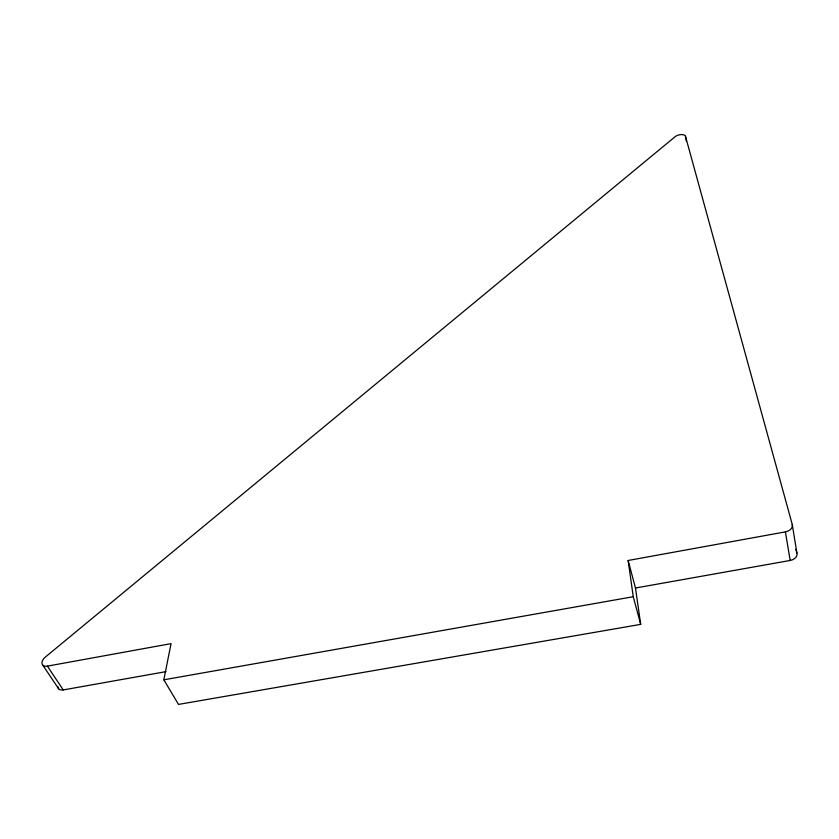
<?xml version="1.0" encoding="UTF-8"?>
<svg xmlns="http://www.w3.org/2000/svg" width="839" height="839" viewBox="0 0 839 839"><rect width="100%" height="100%" fill="white"/><g stroke="black" fill="none" stroke-linecap="round" stroke-linejoin="round"><path stroke-width="1.26" d="M635.48 588.013L640.692 624.373L178.497 704.414L163.836 679.81L171.051 643.639L47.372 666.135A7.908 4.803 -34 0 1 42.034 663.701A7.908 4.803 -34 0 1 45.348 657.084L675.164 136.663A5.904 2.884 -12.8 0 1 681.247 134.586A5.904 2.884 -12.8 0 1 685.473 136.306L792.268 524.501L796.903 553.111A8.432 5.999 -5.2 0 1 790.181 560.462L635.48 588.013L628.138 560.483L785.409 531.874A8.579 5.978 -5.9 0 0 792.268 524.501M57.839 686.575A7.782 4.835 -34.6 0 0 63.24 689.931L165.965 671.64M163.836 679.81L633.246 596.718L640.692 624.373M42.768 665.096L58.667 688.861M47.372 666.135L63.24 689.931M795.865 549.325L796.903 553.111M685.473 136.306L686.375 141.214M785.409 531.874L790.181 560.462M628.138 560.483L633.246 596.718"/></g></svg>
